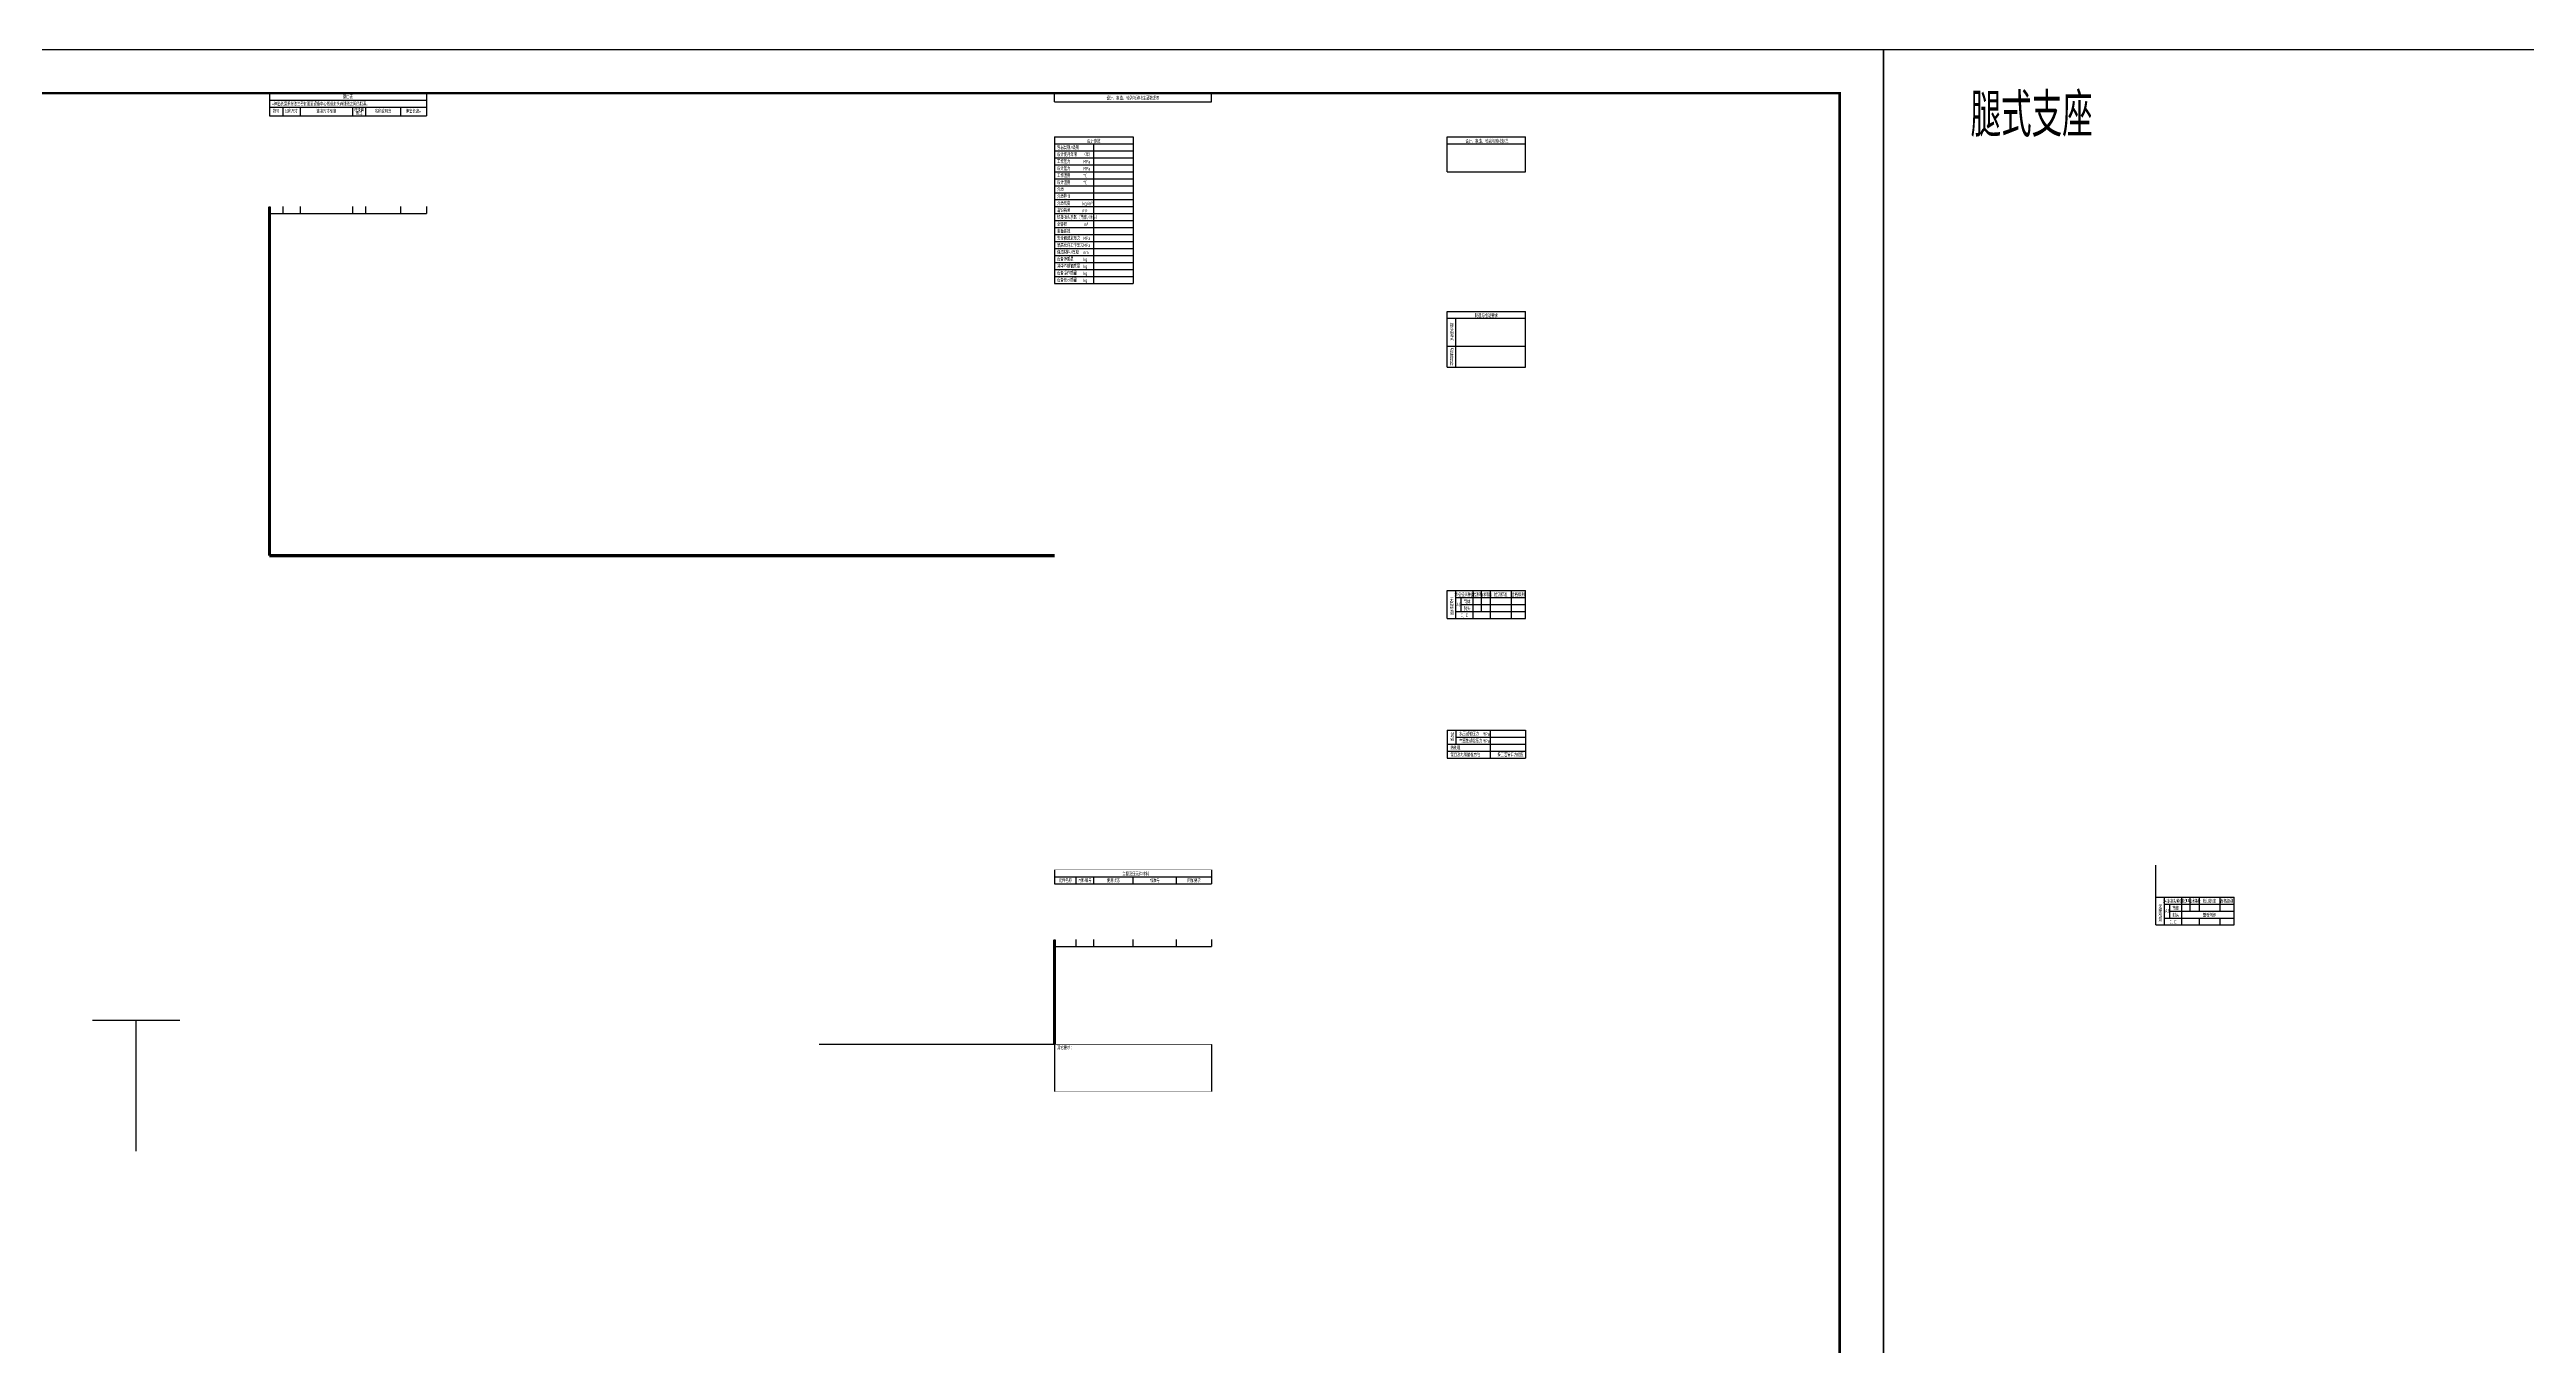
# Model space of a CAD drawing. Header units: millimetres. Extents: x -486 to 22086, y -8497 to 4644.
# Drawn here: x 2103 to 4942, y 1485 to 2970 of the extents above; entities that cross this region are included whole.
import ezdxf
from ezdxf.enums import TextEntityAlignment as Align

# ---------------------------------------------------------------- set-up
doc = ezdxf.new("R2010")
doc.units = ezdxf.units.MM
for name, color, linetype in [('0DataFlow-BsFrame', 30, 'Continuous'), ('0DataFlow-BsGCT', 7, 'Continuous'), ('0DataFlow-BsText', 255, 'Continuous')]:
    doc.layers.add(name, color=color, linetype=linetype)
doc.styles.add('DataFlow', font='tssdeng.shx', dxfattribs={"width": 0.7, "bigfont": 'hztxt.shx'})

# ---------------------------------------------------------------- blocks, each defined once
blk = doc.blocks.new('BsGCTDrawFrame')
at = {"linetype": 'ByBlock', "ltscale": 0.8}
blk.add_lwpolyline([(-830.97, -10), (-830.97, 584), (10.03, 584), (10.03, -10)], close=True, dxfattribs=at)
at = {"color": 0, "const_width": 0.6}
blk.add_lwpolyline([(0, 0), (-806, 0), (-806, 574), (0, 574)], close=True, dxfattribs=at)
blk = doc.blocks.new('BsGCTTableDataHeader')
for p, q in [((0, 0), (180, 0)), ((0, -10), (0, 0)), ((180, -10), (180, 0))]:
    blk.add_line(p, q)
at = {"color": 7, "linetype": 'Continuous'}
blk.add_line((0, -10), (180, -10), dxfattribs=at)
for points, const_width in [([(0, 0), (0, -10)], 0.72), ([(0, -10), (180, -10)], 0.6)]:
    blk.add_lwpolyline(points, dxfattribs=dict(const_width=const_width))
at = {"style": 'DataFlow', "width": 0.7}
blk.add_text('设计、制造、检验与验收主要数据表', height=4, dxfattribs=at).set_placement((89.9, -5.3), align=Align.MIDDLE)
at = {"layer": '0DataFlow-BsGCT', "style": 'DataFlow', "width": 0.7, "flags": 1}
blk.add_attdef('BSGCT_TYPE', (0, 0), '', height=4, dxfattribs=at)
blk = doc.blocks.new('BsGCTTableNozzleTableHeader')
for p, q in [((0, 0), (0, -26)), ((180, 0), (180, -26)), ((0, -8), (180, -8)), ((15.2, -16), (15.2, -26)), ((35.2, -16), (35.2, -26)), ((35.2, -16), (35.2, -26)), ((95.2, -16), (95.2, -26)), ((110.2, -16), (110.2, -26)), ((150.2, -16), (150.2, -26))]:
    blk.add_line(p, q)
at = {"linetype": 'Continuous'}
for p, q in [((0, -16), (180, -16)), ((0, -26), (180, -26))]:
    blk.add_line(p, q, dxfattribs=at)
for points, const_width in [([(0, 0), (0, -26)], 0.72), ([(0, 0), (180, 0)], 0.6)]:
    blk.add_lwpolyline(points, dxfattribs=dict(const_width=const_width))
at = {"style": 'DataFlow', "width": 0.7}
blk.add_text('*伸出长度系指法兰密封面至设备中心线或封头焊缝线之间的距离。', height=4, dxfattribs=at).set_placement((3, -14.4))
for s, p in [('符号', (7.6, -22.8)), ('公称尺寸', (25.2, -22.8)), ('连接尺寸标准', (65.2, -22.8)), ('管口表', (90, -6.4)), ('连接面', (102.7, -20.8)), ('型式', (102.7, -25.2)), ('名称或用途', (130.2, -22.8)), ('伸出长度*', (165.1, -22.8))]:
    blk.add_text(s, height=4, dxfattribs=at).set_placement(p, align=Align.CENTER)
at = {"layer": '0DataFlow-BsGCT', "style": 'DataFlow', "width": 0.7, "flags": 1}
blk.add_attdef('BSGCT_TYPE', (0, 0), '', height=4, dxfattribs=at)
blk = doc.blocks.new('BsGCTTableNozzleTableRow')
for p, q in [((0, 0), (0, -8)), ((15.3, 0), (15.3, -8)), ((35.3, 0), (35.3, -8)), ((95.3, 0), (95.3, -8)), ((110.3, 0), (110.3, -8)), ((150.3, 0), (150.3, -8)), ((180, 0), (180, -8))]:
    blk.add_line(p, q)
at = {"linetype": 'Continuous'}
blk.add_line((0, -8), (180, -8), dxfattribs=at)
at = {"style": 'DataFlow', "width": 0.7}
for tag, p in [('SYMBOL', (7.6, -6.4)), ('SIZE', (25.2, -6.4)), ('STANDARD', (65.2, -6.4)), ('CONNECTION', (102.7, -6.4)), ('NAME', (130.3, -6.4)), ('LENGTH', (165.1, -6.4))]:
    blk.add_attdef(tag, text='', height=4, dxfattribs=at).set_placement(p, align=Align.CENTER)
at = {"layer": '0DataFlow-BsGCT', "style": 'DataFlow', "width": 0.7, "flags": 1}
blk.add_attdef('BSGCT_TYPE', (0, 0), '', height=4, dxfattribs=at)
blk = doc.blocks.new('BsGCTTableDesignStandard')
for p, q in [((0, 0), (90, 0)), ((0, -40), (0, 0)), ((90, -40), (90, 0)), ((0, -8), (90, -8)), ((0, -40), (90, -40))]:
    blk.add_line(p, q)
at = {"style": 'DataFlow', "width": 0.7}
blk.add_text('设计、制造、检验与验收标准', height=4, dxfattribs=at).set_placement((45.7, -4.7), align=Align.MIDDLE)
at = {"layer": '0DataFlow-BsGCT', "style": 'DataFlow', "width": 0.7, "flags": 1}
blk.add_attdef('BSGCT_TYPE', (0, 0), '', height=4, dxfattribs=at)
blk = doc.blocks.new('BsGCTTableRequirement')
for p, q in [((0, 0), (90, 0)), ((0, -64), (0, 0)), ((0, -8), (90, -8)), ((10, -64), (10, -8)), ((90, -64), (90, 0)), ((0, -40), (90, -40)), ((0, -64), (90, -64))]:
    blk.add_line(p, q)
at = {"style": 'DataFlow', "width": 0.8}
for s, p in [('接', (3.4, -18.2)), ('型', (3.4, -28.2)), ('头', (3.4, -23.2)), ('焊', (3.2, -47)), ('接', (3.2, -52)), ('材', (3.2, -57)), ('式', (3.4, -33.2)), ('料', (3.2, -62))]:
    blk.add_text(s, height=4, dxfattribs=at).set_placement(p)
at = {"style": 'DataFlow', "width": 0.7}
blk.add_text('制造与检验要求', height=4, dxfattribs=at).set_placement((45, -4.5), align=Align.MIDDLE)
at = {"layer": '0DataFlow-BsGCT', "style": 'DataFlow', "width": 0.7, "flags": 1}
blk.add_attdef('BSGCT_TYPE', (0, 0), '', height=4, dxfattribs=at)
blk = doc.blocks.new('BsGCTTableTestData')
for p, q in [((0, 0), (0, -32)), ((0, 0), (90, 0)), ((0, -16), (90, -16)), ((0, -24), (90, -24)), ((10, 0), (10, -16)), ((10, -8), (90, -8)), ((50, -32), (50, 0)), ((90, 0), (90, -32)), ((0, -32), (90, -32))]:
    blk.add_line(p, q)
at = {"const_width": 0.6}
blk.add_lwpolyline([(0, -32), (90, -32)], dxfattribs=at)
at = {"style": 'DataFlow'}
for s, width, p in [('验', 0.8, (3.9, -12.4)), ('热处理', 0.7, (3.9, -22.4)), ('试', 0.8, (3.9, -7.4)), ('管口及地脚螺栓方位', 0.7, (4, -30.4)), ('气密性试验压力', 0.7, (13.9, -14.4)), ('水压试验压力', 0.7, (13.9, -6.4)), ('MPa', 0.7, (40.7, -6.3)), ('MPa', 0.7, (40.7, -14.3)), ('按工艺管口方位图', 0.7, (57.7, -30.2))]:
    blk.add_text(s, height=4, dxfattribs=dict(at, width=width)).set_placement(p)
at = {"style": 'DataFlow', "width": 0.7}
for tag, p in [('AIR_TEST_PRESSURE', (70, -14.4)), ('TEST_PRESSURE', (70, -6.4)), ('HEAT_TREAT', (70, -22.4))]:
    blk.add_attdef(tag, text='', height=4, dxfattribs=at).set_placement(p, align=Align.CENTER)
at = {"layer": '0DataFlow-BsGCT', "style": 'DataFlow', "width": 0.7, "flags": 1}
blk.add_attdef('BSGCT_TYPE', (0, 0), '', height=4, dxfattribs=at)
blk = doc.blocks.new('BsGCTTablePressureElement')
for p, q in [((0, 0), (0, -16)), ((180, 0), (180, -16)), ((0, -8), (180, -8)), ((0, -16), (180, -16)), ((25, -16), (25, -8)), ((45, -16), (45, -8)), ((90, -16), (90, -8)), ((140, -16), (140, -8))]:
    blk.add_line(p, q)
for points, const_width in [([(0, 0), (0, -16)], 0.72), ([(0, 0), (180, 0)], 0.6)]:
    blk.add_lwpolyline(points, dxfattribs=dict(const_width=const_width))
at = {"style": 'DataFlow', "width": 0.7}
for s, p in [('元件名称', (12.5, -14.4)), ('材料牌号', (35, -14.4)), ('使用状态', (67.5, -14.4)), ('标准号', (115, -14.4)), ('附加要求', (160, -14.4))]:
    blk.add_text(s, height=4, dxfattribs=at).set_placement(p, align=Align.CENTER)
blk.add_text('主要受压元件材料', height=4, dxfattribs=at).set_placement((77.8, -6.9))
at = {"layer": '0DataFlow-BsGCT', "style": 'DataFlow', "width": 0.7, "flags": 1}
blk.add_attdef('BSGCT_TYPE', (0, 0), '', height=4, dxfattribs=at)
blk = doc.blocks.new('BsGCTTablePressureElementRow')
for p, q in [((0, 0), (0, -8)), ((25, -8), (25, 0)), ((45, -8), (45, 0)), ((90, -8), (90, 0)), ((140, -8), (140, 0)), ((180, 0), (180, -8)), ((0, -8), (180, -8))]:
    blk.add_line(p, q)
at = {"style": 'DataFlow'}
for tag, width, p in [('NAME', 0.6, (12.5, -6.4)), ('MATERIAL', 0.7, (35, -6.4)), ('USE_STATUS', 0.7, (67.5, -6.4)), ('STANDARD', 0.7, (115, -6.4)), ('OTHER_REQUIREMENT', 0.7, (160, -6.4))]:
    blk.add_attdef(tag, text='', height=4, dxfattribs=dict(at, width=width)).set_placement(p, align=Align.CENTER)
at = {"layer": '0DataFlow-BsGCT', "style": 'DataFlow', "width": 0.7, "flags": 1}
blk.add_attdef('BSGCT_TYPE', (0, 0), '', height=4, dxfattribs=at)
blk = doc.blocks.new('BsGCTGraphNozzle')
for p, q in [((-50, 150), (50, 150)), ((0, 0), (0, 150))]:
    blk.add_line(p, q)
at = {"layer": '0DataFlow-BsGCT', "style": 'DataFlow', "width": 0.7, "flags": 1}
blk.add_attdef('BSGCT_TYPE', (50, 150), '', height=20, dxfattribs=at)
blk = doc.blocks.new('BsGCTTableDesignParam')
for p, q in [((0, 0), (0, -168)), ((0, 0), (90, 0)), ((90, 0), (90, -168)), ((0, -8), (90, -8)), ((0, -16), (90, -16)), ((0, -24), (90, -24)), ((45, -168), (45, -8)), ((0, -32), (90, -32)), ((0, -40), (90, -40)), ((0, -48), (90, -48)), ((0, -56), (90, -56)), ((0, -64), (90, -64)), ((0, -72), (90, -72)), ((0, -80), (90, -80)), ((0, -88), (90, -88)), ((0, -96), (90, -96)), ((0, -104), (90, -104)), ((0, -112), (90, -112)), ((0, -120), (90, -120)), ((0, -128), (90, -128)), ((0, -136), (90, -136)), ((0, -144), (90, -144)), ((0, -152), (90, -152)), ((0, -160), (90, -160)), ((0, -168), (90, -168))]:
    blk.add_line(p, q)
for points, const_width in [([(0, 0), (0, -168)], 0.72), ([(0, -168), (90, -168)], 0.6)]:
    blk.add_lwpolyline(points, dxfattribs=dict(const_width=const_width))
at = {"style": 'DataFlow', "width": 0.7}
for s, p in [('容器类别/级别', (3, -14.4)), ('设计使用年限', (3, -22.4)), ('工作压力', (3, -30.4)), ('MPa', (33, -30.4)), ('（年）', (32, -22.4)), ('设计压力', (3, -38.4)), ('工作温度', (3, -46.4)), ('设计温度', (3, -54.4)), ('%%dC', (33, -46.4)), ('%%DC', (33, -54.4)), ('MPa', (33, -38.4)), ('介质', (3, -62.4)), ('介质特性', (3, -70.4)), ('介质密度', (3, -78.4)), ('腐蚀裕量', (3, -86.4)), ('mm', (32, -86.4)), ('kg/m%%1403%%141', (32, -78.4)), ('焊接接头系数  ', (3, -94.4)), ('全容积', (3, -102.4)), ('装量系数', (3, -110.4)), ('（筒体/封头）', (26, -94.4)), ('m%%1403%%141', (34, -102.4)), ('最高允许工作压力', (3, -126.4)), ('保温材料/厚度', (3, -134.4)), ('设备净质量', (3, -142.4)), ('安全阀整定压力', (3, -118.4)), ('mm', (33, -134.4)), ('MPa', (33, -118.4)), ('MPa', (33, -126.4)), ('kg', (33, -142.4)), ('其中不锈钢质量', (3, -150.4)), ('设备操作质量', (3, -158.4)), ('设备充水质量', (3, -166.4)), ('kg', (33, -150.4)), ('kg', (33, -158.4)), ('kg', (33, -166.4))]:
    blk.add_text(s, height=4, dxfattribs=at).set_placement(p)
blk.add_text('设计参数', height=4, dxfattribs=at).set_placement((45, -4.7), align=Align.MIDDLE)
for tag, p in [('EQUIP_GRADE', (68.1, -13.8)), ('SERVIVE_LIFE', (68.1, -21.8)), ('PRESSURE', (68.1, -30.4, -3)), ('DESIGN_PRESSURE', (68.1, -38.4, -3)), ('DESIGN_TEMP', (68.1, -54.4, -3)), ('TEMP', (68.1, -46.4, -3)), ('CORROSION_ALLOWANCE', (68.1, -86.4, -3)), ('SUBSTANCE_PROPERTY', (68.1, -70.4, -3)), ('SUBSTANCE_DENSITY', (68.1, -78.4, -3)), ('SUBSTANCE', (68.1, -62.4, -3)), ('LOAD_FACTOR', (68.1, -110.4, -3)), ('FULL_VOLUME', (68.1, -102.4, -3)), ('WELD_JOINT', (68.1, -94.4, -3)), ('INSULATION_THICKNESS', (68.1, -134.4, -3)), ('SV_MAX_PRESSURE', (68.1, -126.4, -3)), ('SV_SET_PRESSURE', (68.1, -118.4, -3)), ('NET_WEIGHT', (68.1, -142.4, -3)), ('OPERATION_WEIGHT', (68.1, -158.4, -3)), ('TOTAL_WEIGHT', (68.1, -166.4, -3)), ('SS_WEIGHT', (68.1, -150.4, -3))]:
    blk.add_attdef(tag, text='', height=4, dxfattribs=at).set_placement(p, align=Align.CENTER)
at = {"layer": '0DataFlow-BsGCT', "style": 'DataFlow', "width": 0.7, "flags": 1}
blk.add_attdef('BSGCT_TYPE', (0, 0), '', height=4, dxfattribs=at)
blk = doc.blocks.new('BsGCTTableOtherRequest')
for p, q in [((0, 0), (0, -54)), ((180, 0), (180, -54))]:
    blk.add_line(p, q)
for points, const_width in [([(0, 0), (0, -54)], 0.72), ([(0, 0), (180, 0)], 0.6), ([(0, -54), (180, -54)], 0.6)]:
    blk.add_lwpolyline(points, dxfattribs=dict(const_width=const_width))
at = {"style": 'DataFlow', "width": 0.7}
blk.add_text('其它要求：', height=4, dxfattribs=at).set_placement((3, -6))
at = {"layer": '0DataFlow-BsGCT', "style": 'DataFlow', "width": 0.7, "flags": 1}
blk.add_attdef('BSGCT_TYPE', (0, 0), '', height=4, dxfattribs=at)
blk = doc.blocks.new('BsGCTTableInspectData-TankA')
for p, q in [((0, 0), (90, 0)), ((0, -32), (0, 0)), ((30, -32), (30, 0)), ((39.6, -24), (39.6, 0)), ((50, -24), (50, 0)), ((74, -24), (74, 0)), ((90, -32), (90, 0)), ((10, -32), (10, 0)), ((10, -8), (90, -8)), ((10, -24), (90, -24)), ((16, -24), (16, -8)), ((16, -16), (90, -16)), ((50, -32), (50, -24)), ((74, -32), (74, -24)), ((0, -32), (90, -32))]:
    blk.add_line(p, q)
at = {"style": 'DataFlow'}
for s, width, p in [('无', 0.8, (3.2, -12.9)), ('损', 0.8, (3.2, -17.9)), ('检', 0.8, (3.2, -22.9)), ('测', 0.8, (3.2, -27.9)), ('A,B', 0.6, (10.8, -17.8, -2.7))]:
    blk.add_text(s, height=4, dxfattribs=dict(at, width=width)).set_placement(p)
for s, width, p in [('焊接接头种类', 0.7, (19.8, -4.4)), ('筒体', 0.7, (23, -12.4)), ('封头', 0.7, (23, -20.4)), ('检测率', 0.6, (34.9, -4.4)), ('技术等级', 0.6, (44.8, -4.4)), ('检测标准', 0.7, (61.6, -4.3)), ('合格级别', 0.7, (81.3, -4.3))]:
    blk.add_text(s, height=4, dxfattribs=dict(at, width=width)).set_placement(p, align=Align.MIDDLE)
for tag, width, p in [('CD_WELD', 0.7, (20, -30.4, -2.7)), ('BARREL_INSPECT_RATE', 0.7, (34.8, -14.4)), ('HEAD_INSPECT_RATE', 0.7, (34.8, -22.4)), ('BARREL_INSPECT_GRADE', 0.7, (44.8, -14.4)), ('CD_INSPECT_RATE', 0.7, (40, -30.4, -2.7)), ('HEAD_INSPECT_GRADE', 0.7, (44.8, -22.4)), ('BARREL_INSPECT_STANDARD', 0.45, (62, -14.4)), ('HEAD_INSPECT_STANDARD', 0.45, (62, -22.4)), ('CD_INSPECT_STANDARD', 0.45, (62, -30.4, -2.7)), ('BARREL_INSPECT_QUALIFIED', 0.7, (82, -14.4)), ('HEAD_INSPECT_QUALIFIED', 0.7, (82, -22.4)), ('CD_INSPECT_QUALIFIED', 0.7, (82, -30.4, -2.7))]:
    blk.add_attdef(tag, text='', height=4, dxfattribs=dict(at, width=width)).set_placement(p, align=Align.CENTER)
at = {"layer": '0DataFlow-BsGCT', "style": 'DataFlow', "width": 0.7, "flags": 1}
blk.add_attdef('BSGCT_TYPE', (0, 0), '', height=4, dxfattribs=at)
blk = doc.blocks.new('BsGCTTableInspectData-TankB')
for p, q in [((0, 0), (90, 0)), ((0, -32), (0, 0)), ((30, -32), (30, 0)), ((39.6, -16), (39.6, 0)), ((50, -16), (50, 0)), ((74, -16), (74, 0)), ((90, -32), (90, 0)), ((10, -32), (10, 0)), ((10, -8), (90, -8)), ((10, -24), (90, -24)), ((16, -24), (16, -8)), ((16, -16), (90, -16)), ((50, -32), (50, -24)), ((74, -32), (74, -24)), ((0, -32), (90, -32))]:
    blk.add_line(p, q)
at = {"style": 'DataFlow'}
for s, width, p in [('无', 0.8, (3.2, -12.9)), ('损', 0.8, (3.2, -17.9)), ('检', 0.8, (3.2, -22.9)), ('测', 0.8, (3.2, -27.9)), ('A,B', 0.6, (10.8, -17.8, -2.7))]:
    blk.add_text(s, height=4, dxfattribs=dict(at, width=width)).set_placement(p)
for s, width, p in [('焊接接头种类', 0.7, (19.8, -4.4)), ('筒体', 0.7, (23, -12.4)), ('封头', 0.7, (23, -20.4)), ('检测率', 0.6, (34.9, -4.4)), ('技术等级', 0.6, (44.8, -4.4)), ('检测标准', 0.7, (61.6, -4.3)), ('整板制作', 0.7, (61.7, -20.4)), ('合格级别', 0.7, (81.3, -4.3))]:
    blk.add_text(s, height=4, dxfattribs=dict(at, width=width)).set_placement(p, align=Align.MIDDLE)
for tag, width, p in [('CD_WELD', 0.7, (20, -30.4, -2.7)), ('BARREL_INSPECT_RATE', 0.7, (34.8, -14.4)), ('BARREL_INSPECT_GRADE', 0.7, (44.8, -14.4)), ('CD_INSPECT_RATE', 0.7, (40, -30.4, -2.7)), ('BARREL_INSPECT_STANDARD', 0.45, (62, -14.4)), ('CD_INSPECT_STANDARD', 0.45, (62, -30.4, -2.7)), ('BARREL_INSPECT_QUALIFIED', 0.7, (82, -14.4)), ('CD_INSPECT_QUALIFIED', 0.7, (82, -30.4, -2.7))]:
    blk.add_attdef(tag, text='', height=4, dxfattribs=dict(at, width=width)).set_placement(p, align=Align.CENTER)
at = {"layer": '0DataFlow-BsGCT', "style": 'DataFlow', "width": 0.7, "flags": 1}
blk.add_attdef('BSGCT_TYPE', (0, 0), '', height=4, dxfattribs=at)

msp = doc.modelspace()

# ---------------------------------------------------------------- linework, layer by layer
for p, q in [((4517.26, 1998.81), (4517.26, 2035.5)), ((3254.86, 1830), (2985.09, 1830))]:
    msp.add_line(p, q)
msp.add_lwpolyline([(4205, 2970), (8410, 2970), (8410, 0), (4205, 0)], close=True)
at = {"const_width": 3.6}
for points in [[(2354.87, 2790), (2354.87, 2390)], [(2354.87, 2390), (3254.87, 2390)], [(3254.86, 1950), (3254.86, 1830)]]:
    msp.add_lwpolyline(points, dxfattribs=at)

# ---------------------------------------------------------------- block references
for name, p in [('BsGCTTableNozzleTableHeader', (2354.87, 2920)), ('BsGCTTableDataHeader', (3254.86, 2920)), ('BsGCTTableDesignStandard', (3704.86, 2870)), ('BsGCTTableNozzleTableRow', (2354.87, 2790)), ('BsGCTTableRequirement', (3704.86, 2670)), ('BsGCTTableTestData', (3704.86, 2190)), ('BsGCTTablePressureElement', (3254.86, 2030)), ('BsGCTTablePressureElementRow', (3254.86, 1950)), ('BsGCTGraphNozzle', (2202.24, 1707.61)), ('BsGCTTableOtherRequest', (3254.86, 1830))]:
    msp.add_blockref(name, p)
for name, p in [('BsGCTTableInspectData-TankA', (3704.86, 2350)), ('BsGCTTableInspectData-TankB', (4517.26, 1998.81))]:
    msp.add_blockref(name, p).add_auto_attribs({'CD_WELD': 'C, D'})
at = {"layer": '0DataFlow-BsFrame', "xscale": 5, "yscale": 5, "zscale": 5}
msp.add_blockref('BsGCTDrawFrame', (4154.86, 50), dxfattribs=at)
at = {"layer": '0DataFlow-BsGCT'}
msp.add_blockref('BsGCTTableDesignParam', (3254.86, 2870), dxfattribs=at)

# ---------------------------------------------------------------- texts
at = {"layer": '0DataFlow-BsText', "style": 'DataFlow', "width": 0.7}
msp.add_text('腿式支座', height=50, dxfattribs=at).set_placement((4305, 2870))

doc.saveas('drawing.dxf')
